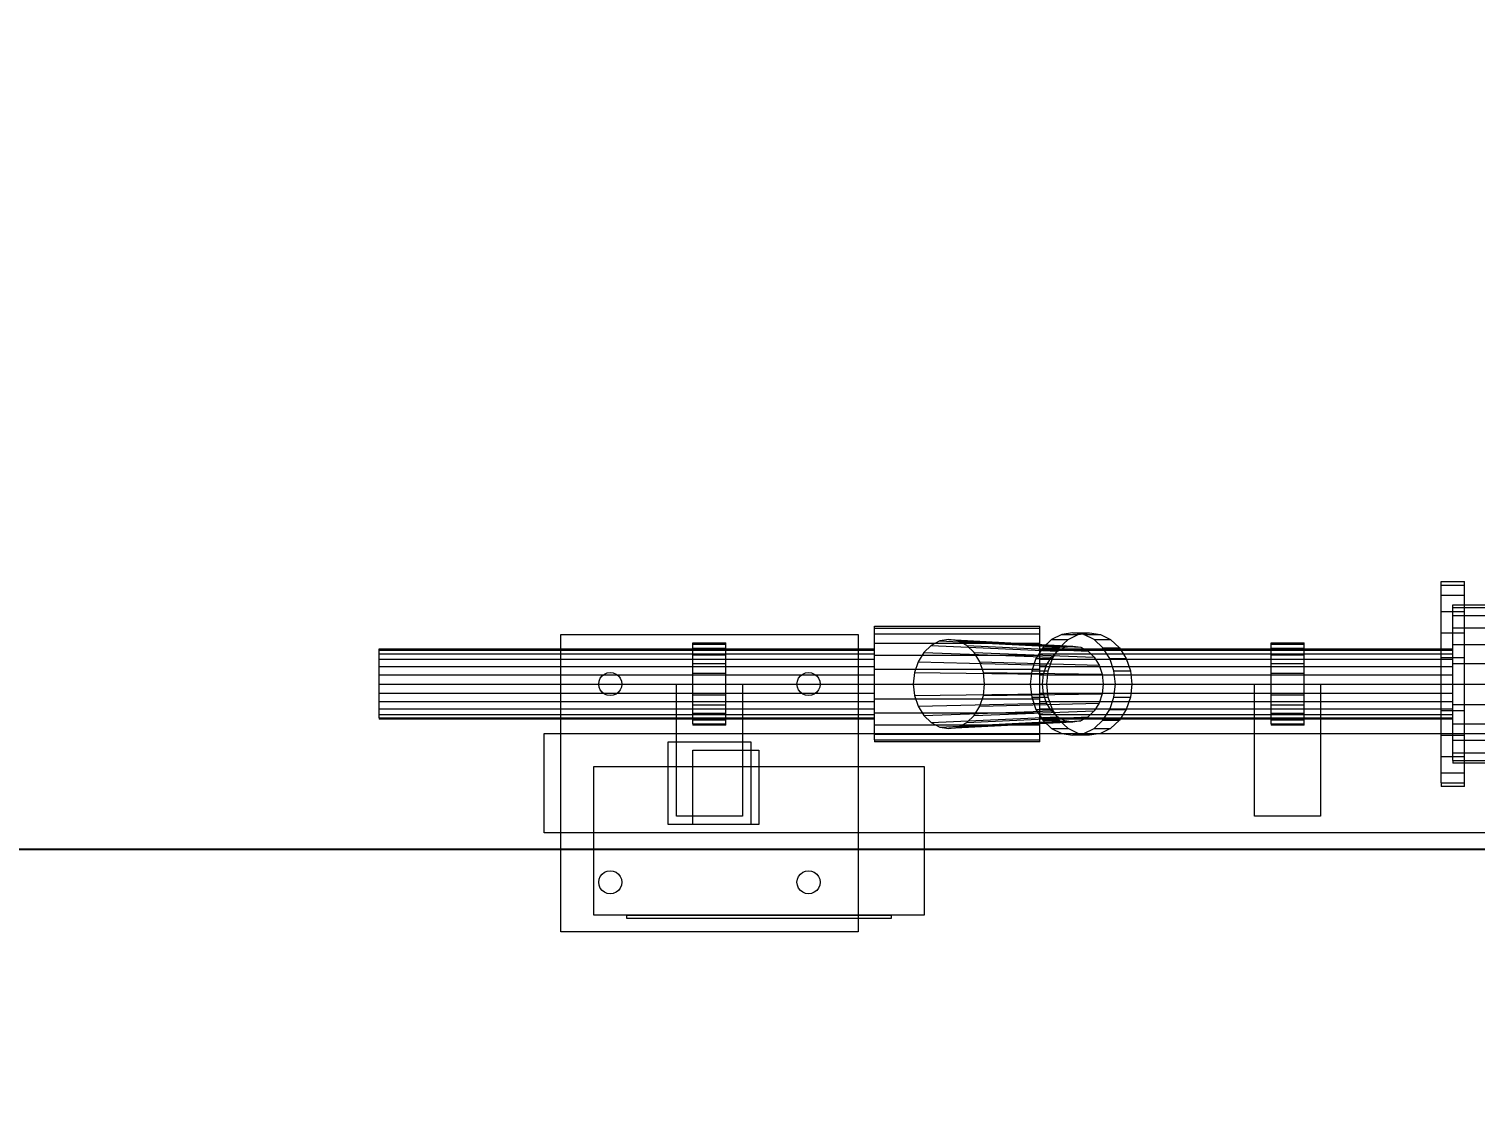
# Model space of a CAD drawing. Header units: millimetres. Extents: x -1970 to 34302, y -65268 to 6837.
# Drawn here: x 12308 to 13183, y -19700 to -19054 of the extents above; entities that cross this region are included whole.
import ezdxf

# ---------------------------------------------------------------- set-up
doc = ezdxf.new("R2010")
doc.units = ezdxf.units.MM
doc.layers.add('COTAS_O', color=1, linetype='Continuous', lineweight=0)
doc.layers.add('superior_mezcladora', color=7, linetype='Continuous', lineweight=0)
doc.dimstyles.new('R19_100', dxfattribs={"dimtxt": 250, "dimasz": 150, "dimexe": 150, "dimexo": 80, "dimgap": 100, "dimtad": 1, "dimtih": 1, "dimtoh": 1, "dimdsep": 46, "dimcen": 0.09, "dimadec": 0, "dimazin": 0, "dimtfac": 1, "dimtdec": 4, "dimtofl": 0, "dimtmove": 0, "dimatfit": 3, "dimfxl": 1, "dimtolj": 1, "dimtzin": 0, "dimarcsym": 0})

# ---------------------------------------------------------------- blocks, each defined once
blk = doc.blocks.new('*D28')
at = {"layer": 'COTAS_O', "color": 0, "lineweight": -2, "transparency": 16777216}
for p, q in [((10569.53, -18730), (10569.53, -19700)), ((16769.53, -18730), (16769.53, -19700)), ((10719.53, -19550), (16619.53, -19550))]:
    blk.add_line(p, q, dxfattribs=at)
at = {"layer": 'COTAS_O', "color": 0, "transparency": 16777216}
for points in [[(10719.53, -19525), (10719.53, -19575), (10569.53, -19550)], [(16619.53, -19525), (16619.53, -19575), (16769.53, -19550)]]:
    blk.add_solid(points, dxfattribs=at)
at = {"layer": 'Defpoints', "color": 0, "transparency": 16777216}
for p in [(10569.53, -18650), (16769.53, -18650), (16769.53, -19550)]:
    blk.add_point(p, dxfattribs=at)

msp = doc.modelspace()

# ---------------------------------------------------------------- linework, layer by layer
at = {"layer": 'superior_mezcladora'}
for p, q in [((13162.529, -19390.113), (13162.529, -19388)), ((13162.529, -19388), (13176.529, -19388)), ((13162.529, -19396.306), (13162.529, -19390.113)), ((13162.529, -19390.113), (13176.529, -19390.113)), ((13176.529, -19390.113), (13176.529, -19388)), ((13176.529, -19396.306), (13176.529, -19390.113)), ((13162.529, -19406.159), (13162.529, -19396.306)), ((13162.529, -19396.306), (13176.529, -19396.306)), ((13176.529, -19406.159), (13176.529, -19396.306)), ((13162.529, -19419), (13162.529, -19406.159)), ((13162.529, -19406.159), (13176.529, -19406.159)), ((13169.529, -19403.636), (13169.529, -19402)), ((13169.529, -19402), (13349.529, -19402)), ((13169.529, -19408.431), (13169.529, -19403.636)), ((13169.529, -19403.636), (13349.529, -19403.636)), ((13169.529, -19416.059), (13169.529, -19408.431)), ((13169.529, -19408.431), (13349.529, -19408.431)), ((13176.529, -19419), (13176.529, -19406.159)), ((12819.529, -19416.193), (12819.529, -19415)), ((12819.529, -19415), (12919.529, -19415)), ((12819.529, -19419.689), (12819.529, -19416.193)), ((12819.529, -19416.193), (12919.529, -19416.193)), ((12919.529, -19416.193), (12919.529, -19415)), ((12919.529, -19419.689), (12919.529, -19416.193)), ((13169.529, -19426), (13169.529, -19416.059)), ((13169.529, -19416.059), (13349.529, -19416.059)), ((12629.529, -19600), (12629.529, -19420)), ((12629.529, -19420), (12809.529, -19420)), ((12709.529, -19425.852), (12709.529, -19425)), ((12709.529, -19425), (12729.529, -19425)), ((12709.529, -19428.349), (12709.529, -19425.852)), ((12709.529, -19425.852), (12729.529, -19425.852)), ((12729.529, -19425.852), (12729.529, -19425)), ((12729.529, -19428.349), (12729.529, -19425.852)), ((12809.529, -19420), (12809.529, -19600)), ((12819.529, -19425.251), (12819.529, -19419.689)), ((12819.529, -19419.689), (12919.529, -19419.689)), ((12819.529, -19432.5), (12819.529, -19425.251)), ((12819.529, -19425.251), (12919.529, -19425.251)), ((12858.938, -19423.92), (12853.729, -19426.617)), ((12864.529, -19423), (12858.938, -19423.92)), ((12858.938, -19423.92), (12934.766, -19427.784)), ((12870.119, -19423.92), (12864.529, -19423)), ((12864.529, -19423), (12939.529, -19427)), ((12875.329, -19426.617), (12870.119, -19423.92)), ((12870.119, -19423.92), (12944.291, -19427.784)), ((12919.529, -19425.251), (12919.529, -19419.689)), ((12919.529, -19432.5), (12919.529, -19425.251)), ((12926.632, -19423.153), (12921.29, -19428.08)), ((12932.853, -19420.056), (12926.632, -19423.153)), ((12926.632, -19423.153), (12936.632, -19423.153)), ((12931.29, -19428.08), (12936.632, -19423.153)), ((12939.529, -19419), (12932.853, -19420.056)), ((12932.853, -19420.056), (12942.853, -19420.056)), ((12936.632, -19423.153), (12942.853, -19420.056)), ((12946.204, -19420.056), (12939.529, -19419)), ((12939.529, -19419), (12949.529, -19419)), ((12942.853, -19420.056), (12949.529, -19419)), ((12952.425, -19423.153), (12946.204, -19420.056)), ((12946.204, -19420.056), (12956.204, -19420.056)), ((12949.529, -19419), (12956.204, -19420.056)), ((12957.767, -19428.08), (12952.425, -19423.153)), ((12952.425, -19423.153), (12962.425, -19423.153)), ((12956.204, -19420.056), (12962.425, -19423.153)), ((12962.425, -19423.153), (12967.767, -19428.08)), ((13059.529, -19425.852), (13059.529, -19425)), ((13059.529, -19425), (13079.529, -19425)), ((13059.529, -19428.349), (13059.529, -19425.852)), ((13059.529, -19425.852), (13079.529, -19425.852)), ((13079.529, -19425.852), (13079.529, -19425)), ((13079.529, -19428.349), (13079.529, -19425.852)), ((13162.529, -19433.953), (13162.529, -19419)), ((13162.529, -19419), (13176.529, -19419)), ((13169.529, -19437.577), (13169.529, -19426)), ((13169.529, -19426), (13349.529, -19426)), ((13176.529, -19433.953), (13176.529, -19419)), ((12519.529, -19429.522), (12519.529, -19428.8)), ((12519.529, -19428.8), (12819.529, -19428.8)), ((12519.529, -19431.64), (12519.529, -19429.522)), ((12519.529, -19429.522), (12819.529, -19429.522)), ((12519.529, -19435.009), (12519.529, -19431.64)), ((12519.529, -19431.64), (12819.529, -19431.64)), ((12709.529, -19432.322), (12709.529, -19428.349)), ((12709.529, -19428.349), (12729.529, -19428.349)), ((12709.529, -19437.5), (12709.529, -19432.322)), ((12709.529, -19432.322), (12729.529, -19432.322)), ((12729.529, -19432.322), (12729.529, -19428.349)), ((12729.529, -19437.5), (12729.529, -19432.322)), ((12819.529, -19429.522), (12819.529, -19428.8)), ((12819.529, -19431.64), (12819.529, -19429.522)), ((12819.529, -19435.009), (12819.529, -19431.64)), ((12819.529, -19440.941), (12819.529, -19432.5)), ((12819.529, -19432.5), (12919.529, -19432.5)), ((12849.255, -19430.908), (12845.822, -19436.5)), ((12853.729, -19426.617), (12849.255, -19430.908)), ((12849.255, -19430.908), (12926.518, -19433.737)), ((12853.729, -19426.617), (12930.329, -19430.081)), ((12879.802, -19430.908), (12875.329, -19426.617)), ((12875.329, -19426.617), (12948.729, -19430.081)), ((12883.235, -19436.5), (12879.802, -19430.908)), ((12879.802, -19430.908), (12952.539, -19433.737)), ((12917.191, -19434.5), (12914.614, -19441.977)), ((12921.29, -19428.08), (12917.191, -19434.5)), ((12917.191, -19434.5), (12927.191, -19434.5)), ((12919.529, -19429.522), (12919.529, -19428.8)), ((12919.529, -19428.8), (13169.529, -19428.8)), ((12919.529, -19431.64), (12919.529, -19429.522)), ((12919.529, -19429.522), (13169.529, -19429.522)), ((12919.529, -19435.009), (12919.529, -19431.64)), ((12919.529, -19431.64), (13169.529, -19431.64)), ((12919.529, -19440.941), (12919.529, -19432.5)), ((12921.29, -19428.08), (12931.29, -19428.08)), ((12923.594, -19438.5), (12926.518, -19433.737)), ((12924.614, -19441.977), (12927.191, -19434.5)), ((12926.518, -19433.737), (12930.329, -19430.081)), ((12927.191, -19434.5), (12931.29, -19428.08)), ((12930.329, -19430.081), (12934.766, -19427.784)), ((12934.766, -19427.784), (12939.529, -19427)), ((12939.529, -19427), (12944.291, -19427.784)), ((12944.291, -19427.784), (12948.729, -19430.081)), ((12948.729, -19430.081), (12952.539, -19433.737)), ((12952.539, -19433.737), (12955.463, -19438.5)), ((12961.866, -19434.5), (12957.767, -19428.08)), ((12957.767, -19428.08), (12967.767, -19428.08)), ((12964.443, -19441.977), (12961.866, -19434.5)), ((12961.866, -19434.5), (12971.866, -19434.5)), ((12967.767, -19428.08), (12971.866, -19434.5)), ((12971.866, -19434.5), (12974.443, -19441.977)), ((13059.529, -19432.322), (13059.529, -19428.349)), ((13059.529, -19428.349), (13079.529, -19428.349)), ((13059.529, -19437.5), (13059.529, -19432.322)), ((13059.529, -19432.322), (13079.529, -19432.322)), ((13079.529, -19432.322), (13079.529, -19428.349)), ((13079.529, -19437.5), (13079.529, -19432.322)), ((13162.529, -19450), (13162.529, -19433.953)), ((13162.529, -19433.953), (13176.529, -19433.953)), ((13169.529, -19429.522), (13169.529, -19428.8)), ((13169.529, -19431.64), (13169.529, -19429.522)), ((13169.529, -19435.009), (13169.529, -19431.64)), ((13176.529, -19450), (13176.529, -19433.953)), ((12519.529, -19439.4), (12519.529, -19435.009)), ((12519.529, -19435.009), (12819.529, -19435.009)), ((12519.529, -19444.513), (12519.529, -19439.4)), ((12519.529, -19439.4), (12819.529, -19439.4)), ((12656.029, -19443.938), (12657.717, -19443.239)), ((12657.717, -19443.239), (12659.529, -19443)), ((12659.529, -19443), (12661.34, -19443.239)), ((12661.34, -19443.239), (12663.029, -19443.938)), ((12709.529, -19443.53), (12709.529, -19437.5)), ((12709.529, -19437.5), (12729.529, -19437.5)), ((12709.529, -19450), (12709.529, -19443.53)), ((12709.529, -19443.53), (12729.529, -19443.53)), ((12729.529, -19443.53), (12729.529, -19437.5)), ((12729.529, -19450), (12729.529, -19443.53)), ((12776.029, -19443.938), (12777.717, -19443.239)), ((12777.717, -19443.239), (12779.529, -19443)), ((12779.529, -19443), (12781.34, -19443.239)), ((12781.34, -19443.239), (12783.029, -19443.938)), ((12819.529, -19439.4), (12819.529, -19435.009)), ((12819.529, -19444.513), (12819.529, -19439.4)), ((12819.529, -19450), (12819.529, -19440.941)), ((12819.529, -19440.941), (12919.529, -19440.941)), ((12843.665, -19443.012), (12842.929, -19450)), ((12845.822, -19436.5), (12843.665, -19443.012)), ((12843.665, -19443.012), (12921.756, -19444.047)), ((12845.822, -19436.5), (12923.594, -19438.5)), ((12885.393, -19443.012), (12883.235, -19436.5)), ((12883.235, -19436.5), (12955.463, -19438.5)), ((12886.129, -19450), (12885.393, -19443.012)), ((12885.393, -19443.012), (12957.302, -19444.047)), ((12914.614, -19441.977), (12913.735, -19450)), ((12914.614, -19441.977), (12924.614, -19441.977)), ((12919.529, -19439.4), (12919.529, -19435.009)), ((12919.529, -19435.009), (13169.529, -19435.009)), ((12919.529, -19444.513), (12919.529, -19439.4)), ((12919.529, -19439.4), (13169.529, -19439.4)), ((12919.529, -19450), (12919.529, -19440.941)), ((12921.756, -19444.047), (12923.594, -19438.5)), ((12923.735, -19450), (12924.614, -19441.977)), ((12955.463, -19438.5), (12957.302, -19444.047)), ((12965.322, -19450), (12964.443, -19441.977)), ((12964.443, -19441.977), (12974.443, -19441.977)), ((12974.443, -19441.977), (12975.322, -19450)), ((13059.529, -19443.53), (13059.529, -19437.5)), ((13059.529, -19437.5), (13079.529, -19437.5)), ((13059.529, -19450), (13059.529, -19443.53)), ((13059.529, -19443.53), (13079.529, -19443.53)), ((13079.529, -19443.53), (13079.529, -19437.5)), ((13079.529, -19450), (13079.529, -19443.53)), ((13169.529, -19439.4), (13169.529, -19435.009)), ((13169.529, -19450), (13169.529, -19437.577)), ((13169.529, -19437.577), (13349.529, -19437.577)), ((13169.529, -19444.513), (13169.529, -19439.4)), ((12519.529, -19450), (12519.529, -19444.513)), ((12519.529, -19444.513), (12819.529, -19444.513)), ((12519.529, -19455.487), (12519.529, -19450)), ((12519.529, -19450), (12819.529, -19450)), ((12652.529, -19450), (12652.767, -19448.188)), ((12652.767, -19451.812), (12652.529, -19450)), ((12652.767, -19448.188), (12653.466, -19446.5)), ((12653.466, -19453.5), (12652.767, -19451.812)), ((12653.466, -19446.5), (12654.579, -19445.05)), ((12654.579, -19445.05), (12656.029, -19443.938)), ((12663.029, -19443.938), (12664.478, -19445.05)), ((12664.478, -19445.05), (12665.591, -19446.5)), ((12665.591, -19446.5), (12666.29, -19448.188)), ((12666.29, -19451.812), (12665.591, -19453.5)), ((12666.29, -19448.188), (12666.529, -19450)), ((12666.529, -19450), (12666.29, -19451.812)), ((12699.529, -19530), (12699.529, -19450)), ((12699.529, -19450), (12739.529, -19450)), ((12709.529, -19456.47), (12709.529, -19450)), ((12709.529, -19450), (12729.529, -19450)), ((12729.529, -19456.47), (12729.529, -19450)), ((12739.529, -19450), (12739.529, -19530)), ((12772.529, -19450), (12772.767, -19448.188)), ((12772.767, -19451.812), (12772.529, -19450)), ((12772.767, -19448.188), (12773.466, -19446.5)), ((12773.466, -19453.5), (12772.767, -19451.812)), ((12773.466, -19446.5), (12774.579, -19445.05)), ((12774.579, -19445.05), (12776.029, -19443.938)), ((12783.029, -19443.938), (12784.478, -19445.05)), ((12784.478, -19445.05), (12785.591, -19446.5)), ((12785.591, -19446.5), (12786.29, -19448.188)), ((12786.29, -19451.812), (12785.591, -19453.5)), ((12786.29, -19448.188), (12786.529, -19450)), ((12786.529, -19450), (12786.29, -19451.812)), ((12819.529, -19450), (12819.529, -19444.513)), ((12819.529, -19455.487), (12819.529, -19450)), ((12819.529, -19459.059), (12819.529, -19450)), ((12819.529, -19450), (12919.529, -19450)), ((12842.929, -19450), (12843.665, -19456.988)), ((12842.929, -19450), (12921.129, -19450)), ((12885.393, -19456.988), (12886.129, -19450)), ((12886.129, -19450), (12957.929, -19450)), ((12913.735, -19450), (12914.614, -19458.023)), ((12913.735, -19450), (12923.735, -19450)), ((12919.529, -19450), (12919.529, -19444.513)), ((12919.529, -19444.513), (13169.529, -19444.513)), ((12919.529, -19455.487), (12919.529, -19450)), ((12919.529, -19450), (13169.529, -19450)), ((12919.529, -19459.059), (12919.529, -19450)), ((12921.129, -19450), (12921.756, -19444.047)), ((12921.756, -19455.953), (12921.129, -19450)), ((12924.614, -19458.023), (12923.735, -19450)), ((12957.302, -19444.047), (12957.929, -19450)), ((12957.929, -19450), (12957.302, -19455.953)), ((12964.443, -19458.023), (12965.322, -19450)), ((12965.322, -19450), (12975.322, -19450)), ((12975.322, -19450), (12974.443, -19458.023)), ((13049.529, -19530), (13049.529, -19450)), ((13049.529, -19450), (13089.529, -19450)), ((13059.529, -19456.47), (13059.529, -19450)), ((13059.529, -19450), (13079.529, -19450)), ((13079.529, -19456.47), (13079.529, -19450)), ((13089.529, -19450), (13089.529, -19530)), ((13162.529, -19466.047), (13162.529, -19450)), ((13162.529, -19450), (13176.529, -19450)), ((13169.529, -19450), (13169.529, -19444.513)), ((13169.529, -19455.487), (13169.529, -19450)), ((13169.529, -19462.423), (13169.529, -19450)), ((13169.529, -19450), (13349.529, -19450)), ((13176.529, -19466.047), (13176.529, -19450)), ((12519.529, -19460.6), (12519.529, -19455.487)), ((12519.529, -19455.487), (12819.529, -19455.487)), ((12519.529, -19464.991), (12519.529, -19460.6)), ((12519.529, -19460.6), (12819.529, -19460.6)), ((12654.579, -19454.95), (12653.466, -19453.5)), ((12656.029, -19456.062), (12654.579, -19454.95)), ((12657.717, -19456.761), (12656.029, -19456.062)), ((12659.529, -19457), (12657.717, -19456.761)), ((12661.34, -19456.761), (12659.529, -19457)), ((12663.029, -19456.062), (12661.34, -19456.761)), ((12664.478, -19454.95), (12663.029, -19456.062)), ((12665.591, -19453.5), (12664.478, -19454.95)), ((12709.529, -19462.5), (12709.529, -19456.47)), ((12709.529, -19456.47), (12729.529, -19456.47)), ((12729.529, -19462.5), (12729.529, -19456.47)), ((12774.579, -19454.95), (12773.466, -19453.5)), ((12776.029, -19456.062), (12774.579, -19454.95)), ((12777.717, -19456.761), (12776.029, -19456.062)), ((12779.529, -19457), (12777.717, -19456.761)), ((12781.34, -19456.761), (12779.529, -19457)), ((12783.029, -19456.062), (12781.34, -19456.761)), ((12784.478, -19454.95), (12783.029, -19456.062)), ((12785.591, -19453.5), (12784.478, -19454.95)), ((12819.529, -19460.6), (12819.529, -19455.487)), ((12819.529, -19467.5), (12819.529, -19459.059)), ((12819.529, -19459.059), (12919.529, -19459.059)), ((12819.529, -19464.991), (12819.529, -19460.6)), ((12843.665, -19456.988), (12921.756, -19455.953)), ((12843.665, -19456.988), (12845.822, -19463.5)), ((12883.235, -19463.5), (12885.393, -19456.988)), ((12885.393, -19456.988), (12957.302, -19455.953)), ((12914.614, -19458.023), (12917.191, -19465.5)), ((12914.614, -19458.023), (12924.614, -19458.023)), ((12919.529, -19460.6), (12919.529, -19455.487)), ((12919.529, -19455.487), (13169.529, -19455.487)), ((12919.529, -19467.5), (12919.529, -19459.059)), ((12919.529, -19464.991), (12919.529, -19460.6)), ((12919.529, -19460.6), (13169.529, -19460.6)), ((12923.594, -19461.5), (12921.756, -19455.953)), ((12927.191, -19465.5), (12924.614, -19458.023)), ((12957.302, -19455.953), (12955.463, -19461.5)), ((12961.866, -19465.5), (12964.443, -19458.023)), ((12964.443, -19458.023), (12974.443, -19458.023)), ((12974.443, -19458.023), (12971.866, -19465.5)), ((13059.529, -19462.5), (13059.529, -19456.47)), ((13059.529, -19456.47), (13079.529, -19456.47)), ((13079.529, -19462.5), (13079.529, -19456.47)), ((13169.529, -19460.6), (13169.529, -19455.487)), ((13169.529, -19464.991), (13169.529, -19460.6)), ((12519.529, -19468.36), (12519.529, -19464.991)), ((12519.529, -19464.991), (12819.529, -19464.991)), ((12519.529, -19470.478), (12519.529, -19468.36)), ((12519.529, -19468.36), (12819.529, -19468.36)), ((12709.529, -19467.678), (12709.529, -19462.5)), ((12709.529, -19462.5), (12729.529, -19462.5)), ((12709.529, -19471.651), (12709.529, -19467.678)), ((12709.529, -19467.678), (12729.529, -19467.678)), ((12729.529, -19467.678), (12729.529, -19462.5)), ((12729.529, -19471.651), (12729.529, -19467.678)), ((12819.529, -19468.36), (12819.529, -19464.991)), ((12819.529, -19474.749), (12819.529, -19467.5)), ((12819.529, -19467.5), (12919.529, -19467.5)), ((12819.529, -19470.478), (12819.529, -19468.36)), ((12845.822, -19463.5), (12923.594, -19461.5)), ((12845.822, -19463.5), (12849.255, -19469.092)), ((12849.255, -19469.092), (12926.518, -19466.263)), ((12849.255, -19469.092), (12853.729, -19473.383)), ((12875.329, -19473.383), (12879.802, -19469.092)), ((12879.802, -19469.092), (12883.235, -19463.5)), ((12879.802, -19469.092), (12952.539, -19466.263)), ((12883.235, -19463.5), (12955.463, -19461.5)), ((12917.191, -19465.5), (12921.29, -19471.92)), ((12917.191, -19465.5), (12927.191, -19465.5)), ((12919.529, -19468.36), (12919.529, -19464.991)), ((12919.529, -19464.991), (13169.529, -19464.991)), ((12919.529, -19474.749), (12919.529, -19467.5)), ((12919.529, -19470.478), (12919.529, -19468.36)), ((12919.529, -19468.36), (13169.529, -19468.36)), ((12926.518, -19466.263), (12923.594, -19461.5)), ((12930.329, -19469.919), (12926.518, -19466.263)), ((12931.29, -19471.92), (12927.191, -19465.5)), ((12952.539, -19466.263), (12948.729, -19469.919)), ((12955.463, -19461.5), (12952.539, -19466.263)), ((12957.767, -19471.92), (12961.866, -19465.5)), ((12961.866, -19465.5), (12971.866, -19465.5)), ((12971.866, -19465.5), (12967.767, -19471.92)), ((13059.529, -19467.678), (13059.529, -19462.5)), ((13059.529, -19462.5), (13079.529, -19462.5)), ((13059.529, -19471.651), (13059.529, -19467.678)), ((13059.529, -19467.678), (13079.529, -19467.678)), ((13079.529, -19467.678), (13079.529, -19462.5)), ((13079.529, -19471.651), (13079.529, -19467.678)), ((13162.529, -19481), (13162.529, -19466.047)), ((13162.529, -19466.047), (13176.529, -19466.047)), ((13169.529, -19474), (13169.529, -19462.423)), ((13169.529, -19462.423), (13349.529, -19462.423)), ((13169.529, -19468.36), (13169.529, -19464.991)), ((13169.529, -19470.478), (13169.529, -19468.36)), ((13176.529, -19481), (13176.529, -19466.047)), ((12519.529, -19470.478), (12519.529, -19471.2)), ((12519.529, -19470.478), (12819.529, -19470.478)), ((12819.529, -19471.2), (12519.529, -19471.2)), ((12709.529, -19474.148), (12709.529, -19471.651)), ((12709.529, -19471.651), (12729.529, -19471.651)), ((12709.529, -19474.148), (12709.529, -19475)), ((12709.529, -19474.148), (12729.529, -19474.148)), ((12729.529, -19475), (12709.529, -19475)), ((12729.529, -19474.148), (12729.529, -19471.651)), ((12729.529, -19475), (12729.529, -19474.148)), ((12819.529, -19471.2), (12819.529, -19470.478)), ((12819.529, -19480.311), (12819.529, -19474.749)), ((12819.529, -19474.749), (12919.529, -19474.749)), ((12853.729, -19473.383), (12930.329, -19469.919)), ((12853.729, -19473.383), (12858.938, -19476.08)), ((12858.938, -19476.08), (12934.766, -19472.216)), ((12858.938, -19476.08), (12864.529, -19477)), ((12939.529, -19473), (12864.529, -19477)), ((12864.529, -19477), (12870.119, -19476.08)), ((12870.119, -19476.08), (12944.291, -19472.216)), ((12870.119, -19476.08), (12875.329, -19473.383)), ((12875.329, -19473.383), (12948.729, -19469.919)), ((12919.529, -19470.478), (12919.529, -19471.2)), ((12919.529, -19470.478), (13169.529, -19470.478)), ((13169.529, -19471.2), (12919.529, -19471.2)), ((12919.529, -19480.311), (12919.529, -19474.749)), ((12921.29, -19471.92), (12926.632, -19476.847)), ((12921.29, -19471.92), (12931.29, -19471.92)), ((12926.632, -19476.847), (12932.853, -19479.944)), ((12926.632, -19476.847), (12936.632, -19476.847)), ((12934.766, -19472.216), (12930.329, -19469.919)), ((12936.632, -19476.847), (12931.29, -19471.92)), ((12939.529, -19473), (12934.766, -19472.216)), ((12942.853, -19479.944), (12936.632, -19476.847)), ((12944.291, -19472.216), (12939.529, -19473)), ((12948.729, -19469.919), (12944.291, -19472.216)), ((12946.204, -19479.944), (12952.425, -19476.847)), ((12952.425, -19476.847), (12957.767, -19471.92)), ((12952.425, -19476.847), (12962.425, -19476.847)), ((12962.425, -19476.847), (12956.204, -19479.944)), ((12957.767, -19471.92), (12967.767, -19471.92)), ((12967.767, -19471.92), (12962.425, -19476.847)), ((13059.529, -19474.148), (13059.529, -19471.651)), ((13059.529, -19471.651), (13079.529, -19471.651)), ((13059.529, -19474.148), (13059.529, -19475)), ((13059.529, -19474.148), (13079.529, -19474.148)), ((13079.529, -19475), (13059.529, -19475)), ((13079.529, -19474.148), (13079.529, -19471.651)), ((13079.529, -19475), (13079.529, -19474.148)), ((13169.529, -19471.2), (13169.529, -19470.478)), ((13169.529, -19483.941), (13169.529, -19474)), ((13169.529, -19474), (13349.529, -19474)), ((12619.529, -19540), (12619.529, -19480)), ((12619.529, -19480), (14919.529, -19480)), ((12694.529, -19535), (12694.529, -19485)), ((12694.529, -19485), (12744.529, -19485)), ((12744.529, -19485), (12744.529, -19535)), ((12819.529, -19483.807), (12819.529, -19480.311)), ((12819.529, -19480.311), (12919.529, -19480.311)), ((12819.529, -19483.807), (12819.529, -19485)), ((12819.529, -19483.807), (12919.529, -19483.807)), ((12919.529, -19485), (12819.529, -19485)), ((12919.529, -19483.807), (12919.529, -19480.311)), ((12919.529, -19485), (12919.529, -19483.807)), ((12932.853, -19479.944), (12939.529, -19481)), ((12932.853, -19479.944), (12942.853, -19479.944)), ((12939.529, -19481), (12946.204, -19479.944)), ((12949.529, -19481), (12939.529, -19481)), ((12949.529, -19481), (12942.853, -19479.944)), ((12946.204, -19479.944), (12956.204, -19479.944)), ((12956.204, -19479.944), (12949.529, -19481)), ((13162.529, -19493.841), (13162.529, -19481)), ((13162.529, -19481), (13176.529, -19481)), ((13169.529, -19491.569), (13169.529, -19483.941)), ((13169.529, -19483.941), (13349.529, -19483.941)), ((13176.529, -19493.841), (13176.529, -19481)), ((12709.529, -19535), (12709.529, -19490)), ((12709.529, -19490), (12749.529, -19490)), ((12749.529, -19490), (12749.529, -19535)), ((13162.529, -19503.694), (13162.529, -19493.841)), ((13162.529, -19493.841), (13176.529, -19493.841)), ((13169.529, -19496.364), (13169.529, -19491.569)), ((13169.529, -19491.569), (13349.529, -19491.569)), ((13176.529, -19503.694), (13176.529, -19493.841)), ((12649.529, -19590), (12649.529, -19500)), ((12649.529, -19500), (12849.529, -19500)), ((12849.529, -19500), (12849.529, -19590)), ((13162.529, -19509.887), (13162.529, -19503.694)), ((13162.529, -19503.694), (13176.529, -19503.694)), ((13169.529, -19496.364), (13169.529, -19498)), ((13169.529, -19496.364), (13349.529, -19496.364)), ((13349.529, -19498), (13169.529, -19498)), ((13176.529, -19509.887), (13176.529, -19503.694)), ((13162.529, -19509.887), (13162.529, -19512)), ((13162.529, -19509.887), (13176.529, -19509.887)), ((13176.529, -19512), (13162.529, -19512)), ((13176.529, -19512), (13176.529, -19509.887)), ((12739.529, -19530), (12699.529, -19530)), ((13089.529, -19530), (13049.529, -19530)), ((12744.529, -19535), (12694.529, -19535)), ((12749.529, -19535), (12709.529, -19535)), ((14919.529, -19540), (12619.529, -19540)), ((12653.466, -19566.5), (12654.579, -19565.05)), ((12654.579, -19565.05), (12656.029, -19563.938)), ((12656.029, -19563.938), (12657.717, -19563.239)), ((12657.717, -19563.239), (12659.529, -19563)), ((12659.529, -19563), (12661.34, -19563.239)), ((12661.34, -19563.239), (12663.029, -19563.938)), ((12663.029, -19563.938), (12664.478, -19565.05)), ((12664.478, -19565.05), (12665.591, -19566.5)), ((12773.466, -19566.5), (12774.579, -19565.05)), ((12774.579, -19565.05), (12776.029, -19563.938)), ((12776.029, -19563.938), (12777.717, -19563.239)), ((12777.717, -19563.239), (12779.529, -19563)), ((12779.529, -19563), (12781.34, -19563.239)), ((12781.34, -19563.239), (12783.029, -19563.938)), ((12783.029, -19563.938), (12784.478, -19565.05)), ((12784.478, -19565.05), (12785.591, -19566.5)), ((12652.529, -19570), (12652.767, -19568.188)), ((12652.767, -19571.812), (12652.529, -19570)), ((12652.767, -19568.188), (12653.466, -19566.5)), ((12653.466, -19573.5), (12652.767, -19571.812)), ((12654.579, -19574.95), (12653.466, -19573.5)), ((12665.591, -19573.5), (12664.478, -19574.95)), ((12665.591, -19566.5), (12666.29, -19568.188)), ((12666.29, -19571.812), (12665.591, -19573.5)), ((12666.29, -19568.188), (12666.529, -19570)), ((12666.529, -19570), (12666.29, -19571.812)), ((12772.529, -19570), (12772.767, -19568.188)), ((12772.767, -19571.812), (12772.529, -19570)), ((12772.767, -19568.188), (12773.466, -19566.5)), ((12773.466, -19573.5), (12772.767, -19571.812)), ((12774.579, -19574.95), (12773.466, -19573.5)), ((12785.591, -19573.5), (12784.478, -19574.95)), ((12785.591, -19566.5), (12786.29, -19568.188)), ((12786.29, -19571.812), (12785.591, -19573.5)), ((12786.29, -19568.188), (12786.529, -19570)), ((12786.529, -19570), (12786.29, -19571.812)), ((12656.029, -19576.062), (12654.579, -19574.95)), ((12657.717, -19576.761), (12656.029, -19576.062)), ((12659.529, -19577), (12657.717, -19576.761)), ((12661.34, -19576.761), (12659.529, -19577)), ((12663.029, -19576.062), (12661.34, -19576.761)), ((12664.478, -19574.95), (12663.029, -19576.062)), ((12776.029, -19576.062), (12774.579, -19574.95)), ((12777.717, -19576.761), (12776.029, -19576.062)), ((12779.529, -19577), (12777.717, -19576.761)), ((12781.34, -19576.761), (12779.529, -19577)), ((12783.029, -19576.062), (12781.34, -19576.761)), ((12784.478, -19574.95), (12783.029, -19576.062)), ((12849.529, -19590), (12649.529, -19590)), ((12669.529, -19592), (12669.529, -19590)), ((12669.529, -19590), (12829.529, -19590)), ((12829.529, -19592), (12669.529, -19592)), ((12829.529, -19590), (12829.529, -19592)), ((12809.529, -19600), (12629.529, -19600))]:
    msp.add_line(p, q, dxfattribs=at)

# ---------------------------------------------------------------- dimensions: what is measured, and where the dimension line sits
at = {"layer": 'COTAS_O'}
dim = msp.add_aligned_dim(p1=(10569.529, -18650), p2=(16769.529, -18650), distance=-900, text='<> O', dimstyle='R19_100', dxfattribs=at)
dim.commit()
dim.dimension.update_dxf_attribs({"geometry": '*D28', "text_midpoint": (13669.529, -19550)})

doc.saveas('drawing.dxf')
